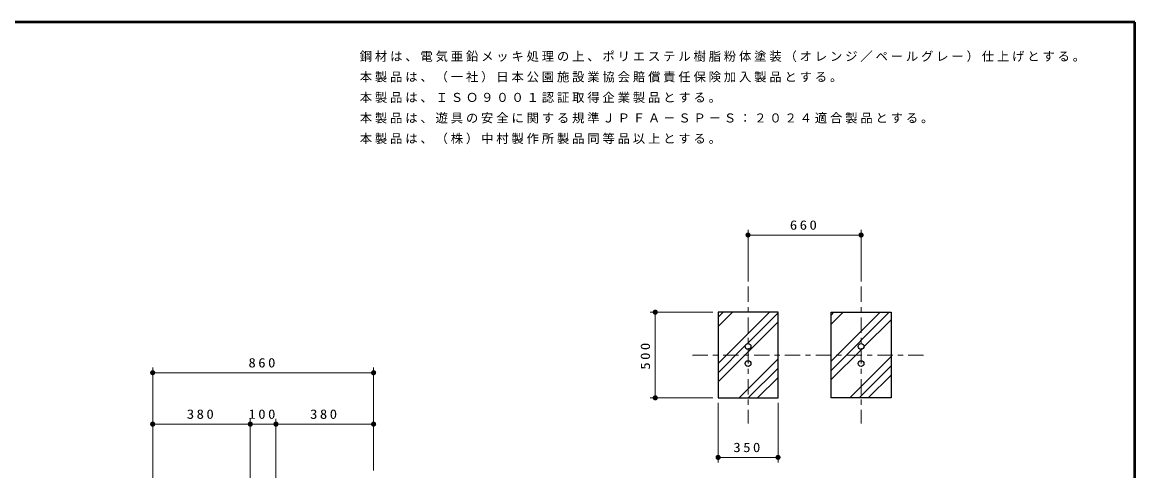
# Model space of a CAD drawing. Units: millimetres on the paper, scale 1:20. Extents: x 86 to 451, y 394 to 677.
# Drawn here: x 234.5 to 451, y 589.7 to 677 of the extents above; entities that cross this region are included whole.
import ezdxf

# ---------------------------------------------------------------- set-up
doc = ezdxf.new("R2010")
doc.units = ezdxf.units.MM
doc.linetypes.add('USER2', pattern=[6, 3, -1, 1, -1])
for name, color, linetype, lineweight in [('1_20', 7, 'Continuous', 25), ('1_30', 7, 'Continuous', 13), ('NAKAMURA図枠', 7, 'Continuous', 13)]:
    doc.layers.add(name, color=color, linetype=linetype, lineweight=lineweight)
doc.layers.add('CLASS1', color=7, linetype='Continuous')
doc.styles.add('ＭＳ ゴシック', font='')
doc.styles.get('ＭＳ ゴシック').set_extended_font_data('MS Gothic')

# ---------------------------------------------------------------- blocks, each defined once
blk = doc.blocks.new('filled_dot')
at = {"color": 0, "linetype": 'Continuous', "lineweight": -2, "const_width": 1.25}
blk.add_lwpolyline([(-0.625, 0, 1), (0.625, 0, 1)], format="xyb", close=True, dxfattribs=at)

msp = doc.modelspace()

# ---------------------------------------------------------------- linework, layer by layer
at = {"layer": '1_20', "lineweight": 13}
for p, q in [((259.876, 579.796), (259.876, 609.796)), ((259.876, 608.796), (302.876, 608.796)), ((302.876, 589.796), (302.876, 609.796)), ((259.876, 598.796), (278.876, 598.796)), ((278.876, 568.826), (278.876, 599.796)), ((278.876, 598.796), (283.876, 598.796)), ((283.876, 578.826), (283.876, 599.796)), ((283.876, 598.796), (302.876, 598.796))]:
    msp.add_line(p, q, dxfattribs=at)
at = {"layer": '1_30'}
for p, q in [((375.76, 626.575), (375.76, 636.594)), ((375.76, 635.594), (397.76, 635.594)), ((397.76, 626.575), (397.76, 636.594)), ((368.927, 620.575), (356.701, 620.575)), ((357.701, 603.908), (357.701, 620.575)), ((369.927, 619.578), (370.924, 620.575)), ((369.927, 617.782), (372.72, 620.575)), ((369.927, 610.598), (379.904, 620.575)), ((375.566, 614.441), (381.593, 620.468)), ((391.927, 620.025), (392.476, 620.575)), ((391.927, 618.229), (394.273, 620.575)), ((391.927, 611.045), (401.457, 620.575)), ((391.927, 609.249), (403.253, 620.575)), ((369.927, 607.005), (381.593, 618.672)), ((398.324, 613.85), (403.593, 619.119)), ((369.927, 608.801), (375.228, 614.102)), ((391.927, 607.453), (397.819, 613.345)), ((374.014, 603.908), (381.593, 611.488)), ((395.566, 603.908), (403.593, 611.935)), ((375.81, 603.908), (381.593, 609.692)), ((397.362, 603.908), (403.593, 610.139)), ((377.606, 603.908), (381.593, 607.896)), ((399.158, 603.908), (403.593, 608.343)), ((368.927, 603.908), (356.701, 603.908)), ((369.927, 602.908), (369.927, 591.323)), ((381.593, 602.908), (381.593, 591.323)), ((381.593, 592.323), (369.927, 592.323))]:
    msp.add_line(p, q, dxfattribs=at)
at = {"layer": '1_30', "linetype": 'USER2'}
for p, q in [((375.76, 625.575), (375.76, 598.908)), ((397.76, 625.575), (397.76, 598.908)), ((364.927, 612.242), (410.547, 612.242))]:
    msp.add_line(p, q, dxfattribs=at)
at = {"layer": '1_30', "lineweight": 25}
for points in [[(381.593, 603.908), (381.593, 620.575), (369.927, 620.575), (369.927, 603.908)], [(391.927, 603.908), (391.927, 620.575), (403.593, 620.575), (403.593, 603.908)]]:
    msp.add_lwpolyline(points, close=True, dxfattribs=at)
for centre in [(375.76, 613.908), (397.76, 613.908)]:
    msp.add_circle(centre, 0.567, dxfattribs=at)
at = {"layer": '1_30', "color": 20, "lineweight": 25}
for centre in [(375.76, 610.575), (397.76, 610.575)]:
    msp.add_circle(centre, 0.567, dxfattribs=at)
at = {"layer": 'NAKAMURA図枠', "lineweight": 50}
for p, q in [((451.026, 677), (86.026, 677)), ((451.026, 420), (451.026, 677))]:
    msp.add_line(p, q, dxfattribs=at)

# ---------------------------------------------------------------- block references
at = {"layer": '1_20', "lineweight": 13, "xscale": 0.4, "yscale": 0.4}
for p in [(259.876, 608.796), (259.876, 598.796), (278.876, 598.796), (283.876, 598.796)]:
    msp.add_blockref('filled_dot', p, dxfattribs=at)
at = {"layer": '1_20', "lineweight": 13, "xscale": 0.4, "yscale": 0.4, "rotation": 180}
for p in [(302.876, 608.796), (278.876, 598.796), (283.876, 598.796), (302.876, 598.796)]:
    msp.add_blockref('filled_dot', p, dxfattribs=at)
at = {"layer": '1_30', "xscale": 0.4, "yscale": 0.4}
for p in [(375.76, 635.594), (369.927, 592.323)]:
    msp.add_blockref('filled_dot', p, dxfattribs=at)
for p, rotation in [((397.76, 635.594), 180), ((357.701, 620.575), 270), ((357.701, 603.908), 90), ((381.593, 592.323), 180)]:
    msp.add_blockref('filled_dot', p, dxfattribs=dict(at, rotation=rotation))

# ---------------------------------------------------------------- texts
at = {"layer": '1_20', "char_height": 1.833, "attachment_point": 8, "style": 'ＭＳ ゴシック'}
for s, insert in [('\\T1.33;\\W1.15;860', (281.376, 609.796)), ('\\T1.33;\\W1.15;380', (269.376, 599.796)), ('\\T1.33;\\W1.15;100', (281.376, 599.796)), ('\\T1.33;\\W1.15;380', (293.376, 599.796))]:
    msp.add_mtext(s, dxfattribs=dict(at, insert=insert))
at = {"layer": '1_30', "char_height": 1.833, "attachment_point": 8, "style": 'ＭＳ ゴシック'}
for s, insert in [('\\T1.33;\\W1.15;660', (386.76, 636.594)), ('\\T1.33;\\W1.15;350', (375.76, 593.323))]:
    msp.add_mtext(s, dxfattribs=dict(at, insert=insert))
at = {"layer": '1_30', "insert": (356.701, 612.242), "char_height": 1.833, "attachment_point": 8, "rotation": 90, "style": 'ＭＳ ゴシック'}
msp.add_mtext('\\T1.33;\\W1.15;500', dxfattribs=at)
at = {"layer": 'CLASS1', "char_height": 1.76, "attachment_point": 1, "style": 'ＭＳ ゴシック'}
for s, insert in [('\\T1.23;鋼材は、電気亜鉛メッキ処理の上、ポリエステル樹脂粉体塗装（オレンジ／ペールグレー）仕上げとする。', (300.178, 671.255)), ('\\T1.23;本製品は、（一社）日本公園施設業協会賠償責任保険加入製品とする。', (300.178, 667.255)), ('\\T1.23;本製品は、ＩＳＯ９００１認証取得企業製品とする。', (300.178, 663.255)), ('\\T1.23;本製品は、遊具の安全に関する規準ＪＰＦＡ－ＳＰ－Ｓ：２０２４適合製品とする。', (300.178, 659.255)), ('\\T1.23;本製品は、（株）中村製作所製品同等品以上とする。', (300.178, 655.255))]:
    msp.add_mtext(s, dxfattribs=dict(at, insert=insert))

doc.saveas('drawing.dxf')
